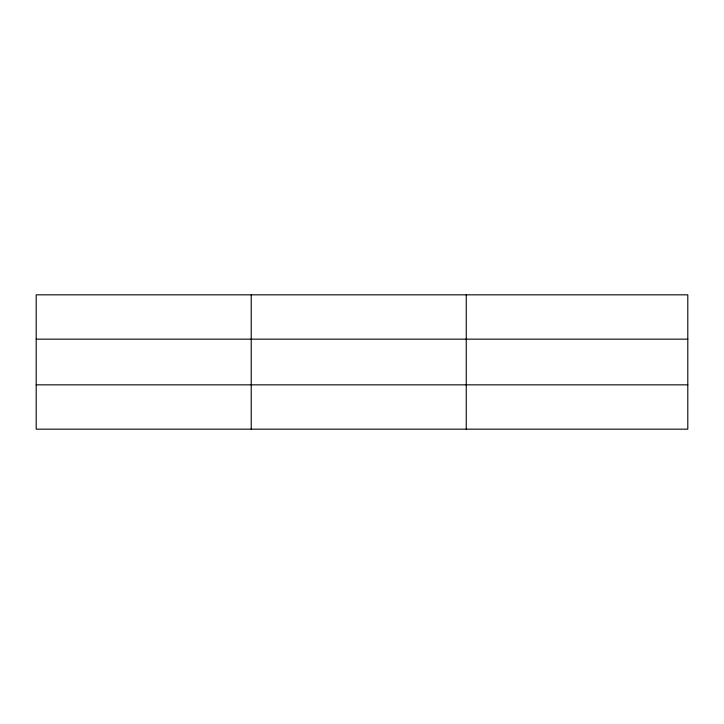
<?xml version="1.0" encoding="UTF-8"?>
<svg xmlns="http://www.w3.org/2000/svg" width="724" height="724" viewBox="0 0 724 724"><rect width="100%" height="100%" fill="white"/><g stroke="black" fill="none" stroke-linecap="round" stroke-linejoin="round"><path stroke-width="1.09" d="M251.228 429.169L251.228 294.831M466.256 429.169L466.256 294.831M687.8 339.158L687.8 294.831L36.2 294.831L36.2 429.169L687.8 429.169L687.8 339.158L36.2 339.158M36.2 384.842L687.8 384.842"/></g></svg>
